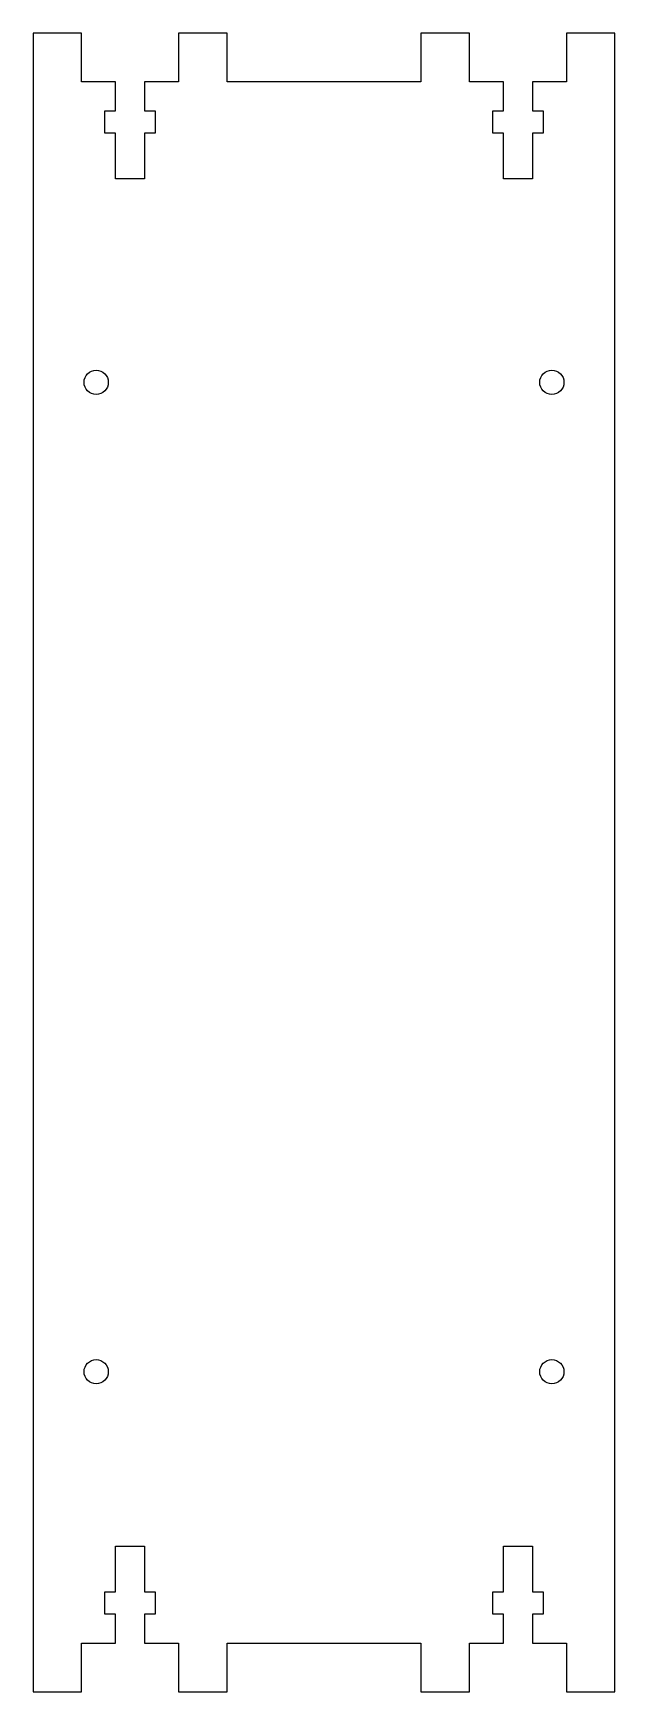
# Model space of a CAD drawing. Header units: millimetres. Extents: x -54 to 6, y 0 to 171.
import ezdxf

# ---------------------------------------------------------------- set-up
doc = ezdxf.new("R2010")
doc.units = ezdxf.units.MM

msp = doc.modelspace()

# ---------------------------------------------------------------- linework, layer by layer
at = {"color": 7, "linetype": 'Continuous', "lineweight": 25}
for p, q in [((-54.06, 171), (-54.06, 0)), ((-49.06, 171), (-54.06, 171)), ((-49.06, 166), (-49.06, 171)), ((-39.06, 171), (-39.06, 166)), ((-34.06, 171), (-39.06, 171)), ((-34.06, 166), (-34.06, 171)), ((-14.06, 171), (-14.06, 166)), ((-9.06, 171), (-14.06, 171)), ((-9.06, 166), (-9.06, 171)), ((0.94, 171), (0.94, 166)), ((5.94, 171), (0.94, 171)), ((5.94, 0), (5.94, 171)), ((-45.56, 166), (-49.06, 166)), ((-45.56, 163), (-45.56, 166)), ((-42.56, 166), (-42.56, 163)), ((-39.06, 166), (-42.56, 166)), ((-14.06, 166), (-34.06, 166)), ((-5.56, 166), (-9.06, 166)), ((-5.56, 163), (-5.56, 166)), ((-2.56, 166), (-2.56, 163)), ((0.94, 166), (-2.56, 166)), ((-46.66, 163), (-45.56, 163)), ((-46.66, 160.7), (-46.66, 163)), ((-42.56, 163), (-41.46, 163)), ((-41.46, 163), (-41.46, 160.7)), ((-6.66, 163), (-5.56, 163)), ((-6.66, 160.7), (-6.66, 163)), ((-2.56, 163), (-1.46, 163)), ((-1.46, 163), (-1.46, 160.7)), ((-45.56, 160.7), (-46.66, 160.7)), ((-45.56, 156), (-45.56, 160.7)), ((-42.56, 160.7), (-42.56, 156)), ((-41.46, 160.7), (-42.56, 160.7)), ((-5.56, 160.7), (-6.66, 160.7)), ((-5.56, 156), (-5.56, 160.7)), ((-2.56, 160.7), (-2.56, 156)), ((-1.46, 160.7), (-2.56, 160.7)), ((-42.56, 156), (-45.56, 156)), ((-2.56, 156), (-5.56, 156)), ((-45.56, 15), (-42.56, 15)), ((-45.56, 10.3), (-45.56, 15)), ((-42.56, 15), (-42.56, 10.3)), ((-5.56, 15), (-2.56, 15)), ((-5.56, 10.3), (-5.56, 15)), ((-2.56, 15), (-2.56, 10.3)), ((-46.66, 10.3), (-45.56, 10.3)), ((-46.66, 8), (-46.66, 10.3)), ((-42.56, 10.3), (-41.46, 10.3)), ((-41.46, 10.3), (-41.46, 8)), ((-6.66, 10.3), (-5.56, 10.3)), ((-6.66, 8), (-6.66, 10.3)), ((-2.56, 10.3), (-1.46, 10.3)), ((-1.46, 10.3), (-1.46, 8)), ((-45.56, 8), (-46.66, 8)), ((-45.56, 5), (-45.56, 8)), ((-42.56, 8), (-42.56, 5)), ((-41.46, 8), (-42.56, 8)), ((-5.56, 8), (-6.66, 8)), ((-5.56, 5), (-5.56, 8)), ((-2.56, 8), (-2.56, 5)), ((-1.46, 8), (-2.56, 8)), ((-49.06, 5), (-45.56, 5)), ((-49.06, 0), (-49.06, 5)), ((-42.56, 5), (-39.06, 5)), ((-39.06, 5), (-39.06, 0)), ((-34.06, 5), (-14.06, 5)), ((-34.06, 0), (-34.06, 5)), ((-14.06, 5), (-14.06, 0)), ((-9.06, 5), (-5.56, 5)), ((-9.06, 0), (-9.06, 5)), ((-2.56, 5), (0.94, 5)), ((0.94, 5), (0.94, 0)), ((-54.06, 0), (-49.06, 0)), ((-39.06, 0), (-34.06, 0)), ((-14.06, 0), (-9.06, 0)), ((0.94, 0), (5.94, 0))]:
    msp.add_line(p, q, dxfattribs=at)
for centre in [(-47.56, 135), (-0.56, 135), (-47.56, 33), (-0.56, 33)]:
    msp.add_circle(centre, 1.25, dxfattribs=at)

doc.saveas('drawing.dxf')
